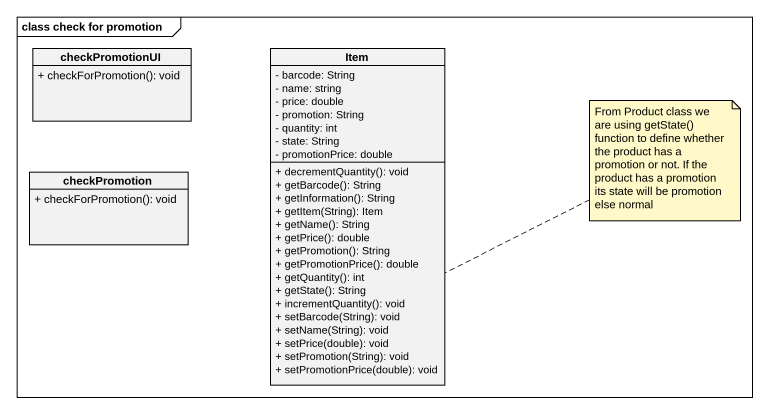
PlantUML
@startuml
mainframe class check for promotion
hide circle
hide empty members
skinparam classAttributeIconSize 0
class checkPromotionUI {
  + checkForPromotion(): void
}
class Item {
  - barcode: String
  - name: string
  - price: double
  - promotion: String
  - quantity: int
  - state: String
  - promotionPrice: double
  + decrementQuantity(): void
  + getBarcode(): String
  + getInformation(): String
  + getItem(String): Item
  + getName(): String
  + getPrice(): double
  + getPromotion(): String
  + getPromotionPrice(): double
  + getQuantity(): int
  + getState(): String
  + incrementQuantity(): void
  + setBarcode(String): void
  + setName(String): void
  + setPrice(double): void
  + setPromotion(String): void
  + setPromotionPrice(double): void
}
class checkPromotion {
  + checkForPromotion(): void
}
note right of Item : From Product class we are using getState() function to define whether the product has a promotion or not. If the product has a promotion its state will be promotion else normal
@enduml
